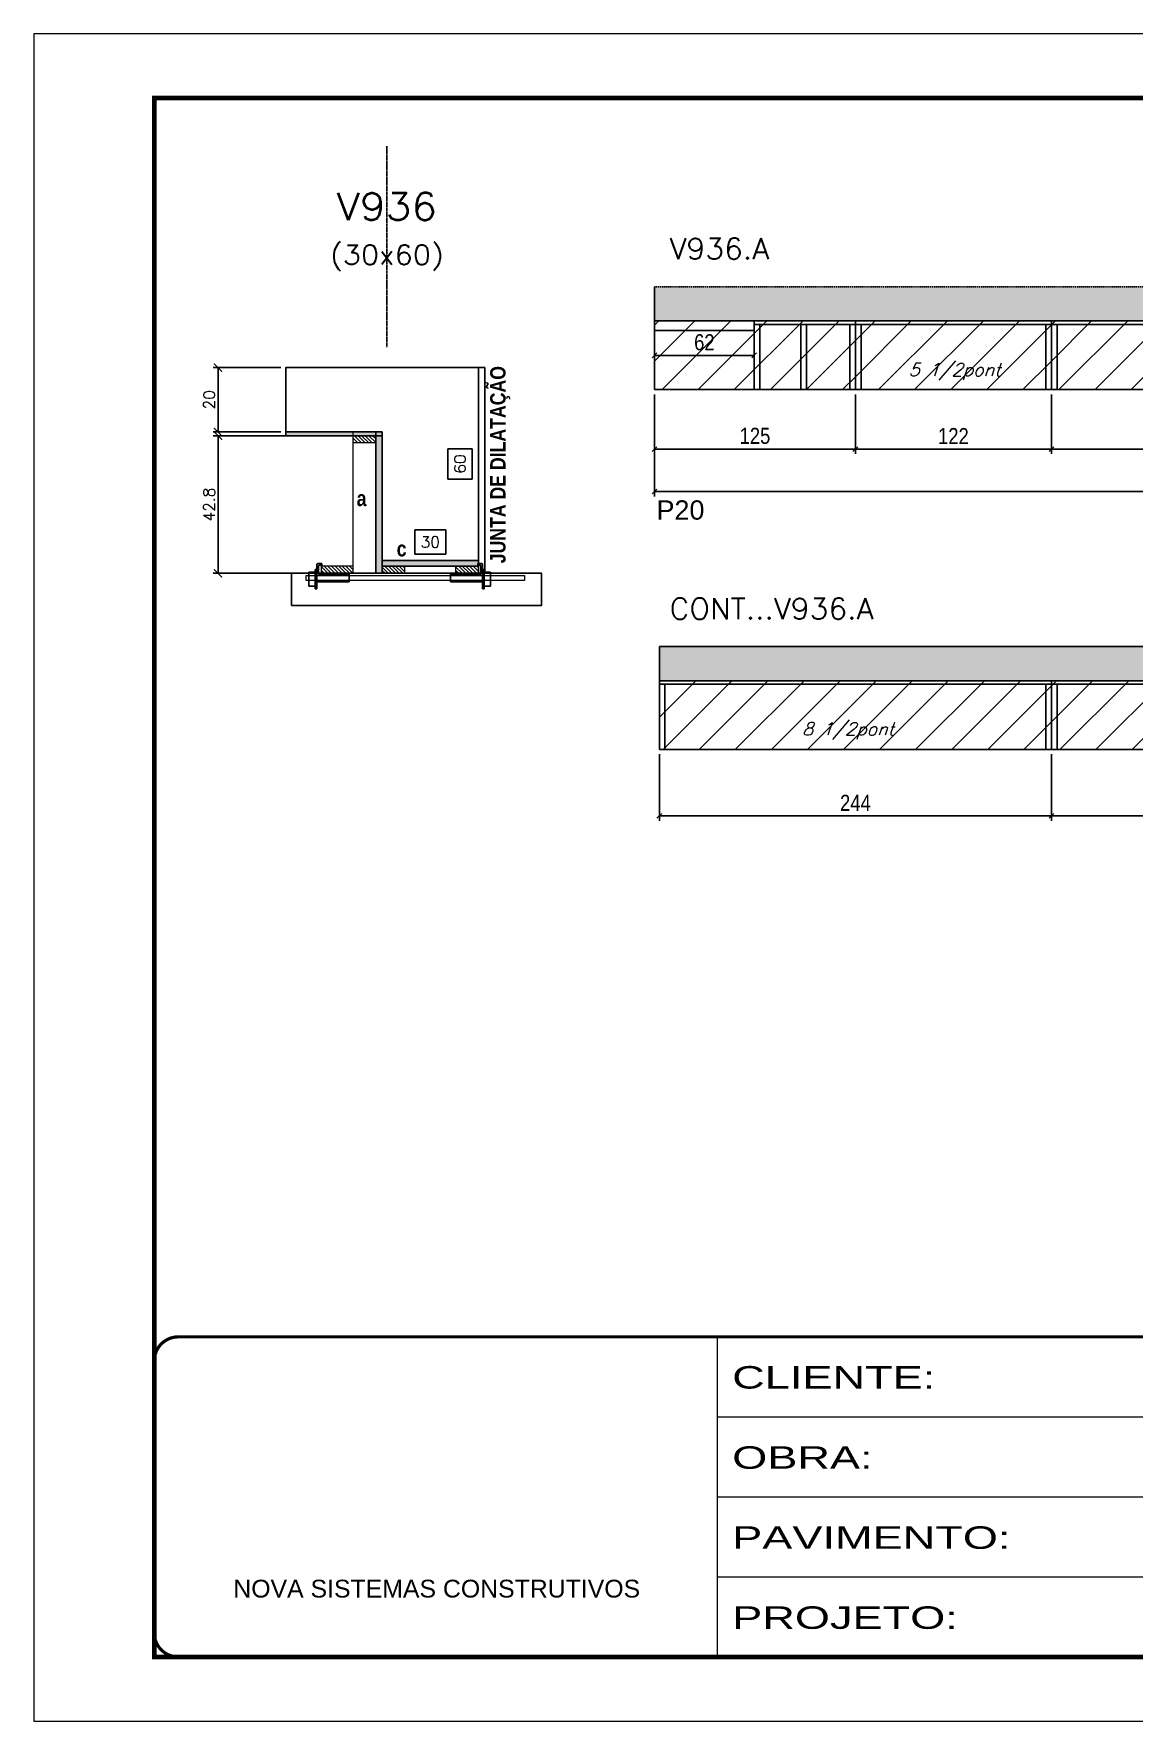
# Model space of a CAD drawing. Extents: x -20960 to -5926, y -2106 to 21915.
# Drawn here: x -12207 to -11522, y 9380 to 10430 of the extents above; entities that cross this region are included whole.
import ezdxf
from ezdxf.enums import TextEntityAlignment as Align

# ---------------------------------------------------------------- set-up
doc = ezdxf.new("R2010")
doc.units = 0
for name, pattern in [('CONTINUO', [0]), ('DASHED', [0.75, 0.5, -0.25]), ('HIDDEN', [0.375, 0.25, -0.125])]:
    doc.linetypes.add(name, pattern=pattern)
for name, color, linetype in [('5', 5, 'Continuous'), ('barrote', 251, 'Continuous'), ('COTA', 241, 'Continuous'), ('Cota Seção (2x)', 4, 'Continuous'), ('detalhes', 4, 'Continuous'), ('Painéis', 200, 'Continuous'), ('presilha', 1, 'Continuous'), ('SARR_2.2x7', 40, 'Continuous'), ('SARR_3.5x7', 81, 'Continuous'), ('texto', 7, 'Continuous'), ('Texto de Titulo', 7, 'Continuous'), ('Texto Qtd Sarr', 242, 'Continuous')]:
    doc.layers.add(name, color=color, linetype=linetype)
for name, color, linetype, lineweight in [('CONCRETO', 251, 'Continuous', 25), ('Folhas', 255, 'Continuous', 9), ('Hachura', 251, 'Continuous', 9), ('Madeira', 126, 'Continuous', 18), ('SARRAFO DE PRESSAO', 251, 'DASHED', 9), ('SCO-___-LAJ', 2, 'Continuous', 0), ('Texto Seção', 7, 'Continuous', 15)]:
    doc.layers.add(name, color=color, linetype=linetype, lineweight=lineweight)
doc.styles.add('ARIAL', font='arial.ttf')
doc.styles.add('COTA TECNICA', font='techl___.ttf', dxfattribs={"height": 10})
doc.styles.add('COTA TECNICA-50', font='techl___.ttf', dxfattribs={"height": 9})
doc.styles.add('REGUA-120', font='ROMANS.shx', dxfattribs={"height": 15})
doc.styles.add('Romans', font='romans.shx')
doc.styles.get("Standard").update_dxf_attribs({"font": 'arial.ttf'})
doc.styles.add('TECNICA', font='techb___.ttf', dxfattribs={"height": 10})
doc.styles.add('Tecnologia', font='')
doc.styles.get('Tecnologia').set_extended_font_data('Forgotten Futurist')
doc.dimstyles.new('COTA PAINEL-50', dxfattribs={"dimtxt": 9, "dimasz": 3, "dimexe": 3, "dimexo": 3, "dimgap": 3, "dimtad": 1, "dimdec": 1, "dimzin": 12, "dimdsep": 46, "dimtxsty": 'COTA TECNICA-50', "dimblk1": 'OBLIQUE', "dimblk2": 'OBLIQUE', "dimsah": 1, "dimcen": 0.9, "dimclrd": 4, "dimclre": 4, "dimclrt": 240, "dimadec": 1, "dimazin": 3, "dimtfac": 1, "dimtdec": 1, "dimtmove": 0, "dimatfit": 3, "dimfxl": 1, "dimtolj": 1, "dimtzin": 12, "dimarcsym": 0})
doc.dimstyles.new('Cota Seção (2x)', dxfattribs={"dimtxt": 7, "dimasz": 5, "dimexe": 3, "dimexo": 3, "dimgap": 2, "dimtad": 3, "dimdec": 1, "dimlfac": 0.5, "dimzin": 12, "dimdsep": 46, "dimtxsty": 'Romans', "dimblk": 'ARCHTICK', "dimcen": 0, "dimclrd": 4, "dimclre": 4, "dimclrt": 1, "dimadec": 1, "dimazin": 3, "dimtfac": 1, "dimtdec": 1, "dimtmove": 0, "dimatfit": 3, "dimldrblk": 'OBLIQUE', "dimfxl": 1, "dimtolj": 1, "dimtzin": 12, "dimarcsym": 0})
doc.dimstyles.new('Cota Seção interna', dxfattribs={"dimtxt": 7, "dimasz": 6, "dimexe": 0.18, "dimexo": 2, "dimgap": -4, "dimtad": 3, "dimdec": 1, "dimlfac": 0.5, "dimzin": 12, "dimdsep": 46, "dimtxsty": 'Romans', "dimblk": 'ARCHTICK', "dimcen": 0.09, "dimse1": 1, "dimse2": 1, "dimsd1": 1, "dimsd2": 1, "dimclrd": 180, "dimclre": 5, "dimclrt": 1, "dimadec": 0, "dimazin": 3, "dimtfac": 1, "dimtdec": 1, "dimtofl": 0, "dimtmove": 0, "dimatfit": 3, "dimldrblk": 'ARCHTICK', "dimfxl": 1, "dimtolj": 1, "dimtzin": 0, "dimarcsym": 0})
doc.dimstyles.new('PAINEL', dxfattribs={"dimtxt": 10, "dimasz": 3, "dimexe": 3, "dimexo": 3, "dimgap": 3, "dimtad": 1, "dimdec": 1, "dimzin": 12, "dimdsep": 46, "dimtxsty": 'COTA TECNICA', "dimblk1": 'OBLIQUE', "dimblk2": 'OBLIQUE', "dimsah": 1, "dimcen": 0.9, "dimclrd": 4, "dimclre": 4, "dimclrt": 240, "dimadec": 1, "dimazin": 3, "dimtfac": 1, "dimtdec": 1, "dimtmove": 0, "dimatfit": 3, "dimfxl": 1, "dimtolj": 1, "dimtzin": 12, "dimarcsym": 0})

# ---------------------------------------------------------------- blocks, each defined once
blk = doc.blocks.new('9999999999')
at = {"color": 30, "linetype": 'CONTINUO'}
for p, q in [((98564.6, 34230.2), (98564.6, 34429.4)), ((98564.6, 34379.6), (99584, 34379.6)), ((98564.6, 34329.8), (99488, 34329.8)), ((98564.6, 34280), (99488, 34280))]:
    blk.add_line(p, q, dxfattribs=at)
at = {"color": 30, "linetype": 'CONTINUO', "const_width": 2}
blk.add_lwpolyline([(99584, 34230.2), (99584, 34414.4, 0.414214), (99569, 34429.4), (98229, 34429.4, 0.414214), (98214, 34414.4), (98214, 34245.2, 0.414214), (98229, 34230.2), (99584, 34230.2)], format="xyb", dxfattribs=at)
at = {"layer": 'Folhas'}
blk.add_lwpolyline([(98139, 34190.2), (99624, 34190.2), (99624, 35240.2), (98139, 35240.2)], close=True, dxfattribs=at)
at = {"layer": 'Folhas', "color": 30, "const_width": 3}
blk.add_lwpolyline([(98214, 34230.2), (99584, 34230.2), (99584, 35200.2), (98214, 35200.2)], close=True, dxfattribs=at)
at = {"color": 7, "linetype": 'Continuous', "ltscale": 5, "style": 'ARIAL'}
blk.add_text('NOVA SISTEMAS CONSTRUTIVOS', height=11.059, dxfattribs=at).set_placement((98263.2, 34267.2))
at = {"layer": 'Folhas', "color": 7, "style": 'Tecnologia', "width": 1.5}
for s, p in [('CLIENTE:', (98573.7, 34397.2)), ('OBRA:', (98573.7, 34347.3)), ('PAVIMENTO:', (98573.7, 34297.5)), ('PROJETO:', (98573.7, 34247.7))]:
    blk.add_text(s, height=14, dxfattribs=at).set_placement(p)
blk = doc.blocks.new('titulo1')
at = {"layer": 'Defpoints', "color": 252, "linetype": 'HIDDEN', "ltscale": 2}
blk.add_line((0, 0), (0, 125), dxfattribs=at)
at = {"layer": 'Defpoints', "style": 'Romans', "oblique": 15}
blk.add_attdef('FOLHA', text='', height=10, dxfattribs=at).set_placement((0, 15.6), align=Align.MIDDLE_CENTER)
at = {"layer": 'Texto Qtd Sarr', "color": 3, "style": 'Romans', "oblique": 15}
for tag, height, p in [('TITULO', 17, (0, 71.4)), ('SEÇÃO', 12, (0, 41.5))]:
    blk.add_attdef(tag, text='', height=height, dxfattribs=at).set_placement(p, align=Align.MIDDLE_CENTER)
blk = doc.blocks.new('PRESILHA METÁLICA 1')
at = {"layer": 'presilha'}
for p, q in [((7.5, 10.6), (7.5, 19.9)), ((12, 21), (8.6, 21)), ((9, 11.6), (9, 18.9)), ((12, 19.5), (9.6, 19.5)), ((12, 21), (12, 19.5)), ((0, 13), (6, 13)), ((0, 13), (0, 0)), ((6, 0), (0, 0)), ((6, 15.5), (7.5, 15.5)), ((6, -2.5), (6, 15.5)), ((6, 13), (6, 0)), ((7.5, 15.5), (7.5, -2.5)), ((37.5, 4.1), (7.5, 4.1)), ((37.5, 11), (9.6, 11)), ((37.5, 11), (37.5, 4.1)), ((7.5, -2.5), (6, -2.5))]:
    blk.add_line(p, q, dxfattribs=at)
for centre, radius, start, end in [((8.6, 19.9), 1.14, 90, 180), ((9.6, 18.9), 0.57, 90, 180), ((9.6, 11.6), 0.57, 180, 270)]:
    blk.add_arc(centre, radius, start, end, dxfattribs=at)
blk = doc.blocks.new('*D1413')
at = {"layer": 'Cota Seção (2x)', "color": 180, "lineweight": -2, "transparency": 16777216}
for p, q in [((-11950.5, 10120.9), (-11969.9, 10120.9)), ((-11969.9, 10120.9), (-11969.9, 10105.9)), ((-11950.5, 10105.9), (-11950.5, 10120.9)), ((-11969.9, 10105.9), (-11950.5, 10105.9))]:
    blk.add_line(p, q, dxfattribs=at)
at = {"layer": 'Defpoints', "color": 0, "transparency": 16777216}
for p in [(-11930.2, 10101.9), (-11990.2, 10093.9), (-11930.2, 10093.9)]:
    blk.add_point(p, dxfattribs=at)
at = {"layer": 'Cota Seção (2x)', "color": 1, "transparency": 16777216, "insert": (-11960.2, 10113.4), "char_height": 7, "attachment_point": 5, "style": 'Romans'}
blk.add_mtext('\\A1;30', dxfattribs=at)
blk = doc.blocks.new('_ArchTick')
at = {"color": 0, "linetype": 'ByBlock', "const_width": 0.15}
blk.add_lwpolyline([(-0.5, -0.5), (0.5, 0.5)], dxfattribs=at)
blk = doc.blocks.new('*D1632')
at = {"layer": 'COTA', "color": 4, "lineweight": -2, "transparency": 16777216}
for p, q in [((-12011.2, 10179.5), (-12095.3, 10179.5)), ((-12092.3, 10179.5), (-12092.3, 10093.9)), ((-12011.2, 10093.9), (-12095.3, 10093.9))]:
    blk.add_line(p, q, dxfattribs=at)
at = {"layer": 'Defpoints', "color": 0, "transparency": 16777216}
for p in [(-12008.2, 10179.5), (-12092.3, 10093.9), (-12008.2, 10093.9)]:
    blk.add_point(p, dxfattribs=at)
at = {"layer": 'COTA', "color": 4, "lineweight": -2, "transparency": 16777216, "xscale": 5, "yscale": 5, "zscale": 5}
for p, rotation in [((-12092.3, 10179.5), 90), ((-12092.3, 10093.9), 270)]:
    blk.add_blockref('_ArchTick', p, dxfattribs=dict(at, rotation=rotation))
at = {"layer": 'COTA', "color": 1, "transparency": 16777216, "insert": (-12097.8, 10136.7), "char_height": 7, "attachment_point": 5, "rotation": 90, "style": 'Romans'}
blk.add_mtext('\\A1;42.8', dxfattribs=at)
blk = doc.blocks.new('_Oblique')
at = {"color": 0, "linetype": 'ByBlock', "lineweight": -2}
blk.add_line((-0.5, -0.5), (0.5, 0.5), dxfattribs=at)
blk = doc.blocks.new('*D1633')
at = {"layer": 'COTA', "color": 4, "lineweight": -2, "transparency": 16777216}
for p, q in [((-12053.2, 10221.9), (-12095.3, 10221.9)), ((-12092.3, 10221.9), (-12092.3, 10181.9)), ((-12053.2, 10181.9), (-12095.3, 10181.9))]:
    blk.add_line(p, q, dxfattribs=at)
at = {"layer": 'Defpoints', "color": 0, "transparency": 16777216}
for p in [(-12050.2, 10221.9), (-12092.3, 10181.9), (-12050.2, 10181.9)]:
    blk.add_point(p, dxfattribs=at)
at = {"layer": 'COTA', "color": 4, "lineweight": -2, "transparency": 16777216, "xscale": 5, "yscale": 5, "zscale": 5}
for p, rotation in [((-12092.3, 10221.9), 90), ((-12092.3, 10181.9), 270)]:
    blk.add_blockref('_ArchTick', p, dxfattribs=dict(at, rotation=rotation))
at = {"layer": 'COTA', "color": 1, "transparency": 16777216, "insert": (-12097.8, 10201.9), "char_height": 7, "attachment_point": 5, "rotation": 90, "style": 'Romans'}
blk.add_mtext('\\A1;20', dxfattribs=at)
blk = doc.blocks.new('*D1649')
at = {"layer": 'Cota Seção (2x)', "color": 180, "lineweight": -2, "transparency": 16777216}
for p, q in [((-11934.2, 10171.4), (-11949.2, 10171.4)), ((-11949.2, 10171.4), (-11949.2, 10152.4)), ((-11934.2, 10152.4), (-11934.2, 10171.4)), ((-11949.2, 10152.4), (-11934.2, 10152.4))]:
    blk.add_line(p, q, dxfattribs=at)
at = {"layer": 'Defpoints', "color": 0, "transparency": 16777216}
for p in [(-11930.2, 10221.9), (-11930.2, 10101.9), (-11930.2, 10101.9)]:
    blk.add_point(p, dxfattribs=at)
at = {"layer": 'Cota Seção (2x)', "color": 1, "transparency": 16777216, "insert": (-11941.7, 10161.9), "char_height": 7, "attachment_point": 5, "rotation": 90, "style": 'Romans'}
blk.add_mtext('\\A1;60', dxfattribs=at)
blk = doc.blocks.new('*D1425')
at = {"layer": 'COTA', "color": 4, "linetype": 'ByBlock', "lineweight": -2, "transparency": 16777216}
for p, q in [((-11820.6, 10205.2), (-11820.6, 10168.2)), ((-11695.6, 10205.2), (-11695.6, 10168.2)), ((-11820.6, 10171.2), (-11695.6, 10171.2))]:
    blk.add_line(p, q, dxfattribs=at)
at = {"layer": 'Defpoints', "color": 0, "linetype": 'ByBlock', "transparency": 16777216}
for p in [(-11820.6, 10208.2), (-11695.6, 10208.2), (-11695.6, 10171.2)]:
    blk.add_point(p, dxfattribs=at)
at = {"layer": 'COTA', "color": 4, "linetype": 'ByBlock', "lineweight": -2, "transparency": 16777216, "xscale": 3, "yscale": 3, "zscale": 3, "rotation": 180}
blk.add_blockref('_Oblique', (-11820.6, 10171.2), dxfattribs=at)
at = {"layer": 'COTA', "color": 4, "linetype": 'ByBlock', "lineweight": -2, "transparency": 16777216, "xscale": 3, "yscale": 3, "zscale": 3}
blk.add_blockref('_Oblique', (-11695.6, 10171.2), dxfattribs=at)
at = {"layer": 'COTA', "color": 240, "linetype": 'ByBlock', "transparency": 16777216, "insert": (-11758.1, 10179.4), "char_height": 10, "attachment_point": 5, "style": 'COTA TECNICA'}
blk.add_mtext('\\A1;125', dxfattribs=at)
blk = doc.blocks.new('*D1657')
at = {"layer": 'COTA', "color": 4, "linetype": 'ByBlock', "lineweight": -2, "transparency": 16777216}
for p, q in [((-11573.6, 10205.2), (-11573.6, 10168.2)), ((-11329.6, 10205.2), (-11329.6, 10168.2)), ((-11573.6, 10171.2), (-11329.6, 10171.2))]:
    blk.add_line(p, q, dxfattribs=at)
at = {"layer": 'Defpoints', "color": 0, "linetype": 'ByBlock', "transparency": 16777216}
for p in [(-11573.6, 10208.2), (-11329.6, 10208.2), (-11329.6, 10171.2)]:
    blk.add_point(p, dxfattribs=at)
at = {"layer": 'COTA', "color": 4, "linetype": 'ByBlock', "lineweight": -2, "transparency": 16777216, "xscale": 3, "yscale": 3, "zscale": 3, "rotation": 180}
blk.add_blockref('_Oblique', (-11573.6, 10171.2), dxfattribs=at)
at = {"layer": 'COTA', "color": 4, "linetype": 'ByBlock', "lineweight": -2, "transparency": 16777216, "xscale": 3, "yscale": 3, "zscale": 3}
blk.add_blockref('_Oblique', (-11329.6, 10171.2), dxfattribs=at)
at = {"layer": 'COTA', "color": 240, "linetype": 'ByBlock', "transparency": 16777216, "insert": (-11451.6, 10179.3), "char_height": 10, "attachment_point": 5, "style": 'COTA TECNICA'}
blk.add_mtext('\\A1;244', dxfattribs=at)
blk = doc.blocks.new('*D1659')
at = {"layer": 'COTA', "color": 4, "linetype": 'ByBlock', "lineweight": -2, "transparency": 16777216}
for p, q in [((-11820.6, 10205.2), (-11820.6, 10141.8)), ((-11141.6, 10205.2), (-11141.6, 10141.8)), ((-11820.6, 10144.8), (-11141.6, 10144.8))]:
    blk.add_line(p, q, dxfattribs=at)
at = {"layer": 'Defpoints', "color": 0, "linetype": 'ByBlock', "transparency": 16777216}
for p in [(-11820.6, 10208.2), (-11141.6, 10208.2), (-11141.6, 10144.8)]:
    blk.add_point(p, dxfattribs=at)
at = {"layer": 'COTA', "color": 4, "linetype": 'ByBlock', "lineweight": -2, "transparency": 16777216, "xscale": 3, "yscale": 3, "zscale": 3, "rotation": 180}
blk.add_blockref('_Oblique', (-11820.6, 10144.8), dxfattribs=at)
at = {"layer": 'COTA', "color": 4, "linetype": 'ByBlock', "lineweight": -2, "transparency": 16777216, "xscale": 3, "yscale": 3, "zscale": 3}
blk.add_blockref('_Oblique', (-11141.6, 10144.8), dxfattribs=at)
at = {"layer": 'COTA', "color": 240, "linetype": 'ByBlock', "transparency": 16777216, "insert": (-11481.1, 10152.4), "char_height": 9, "attachment_point": 5, "style": 'COTA TECNICA-50'}
blk.add_mtext('\\A1;679', dxfattribs=at)
blk = doc.blocks.new('*D1660')
at = {"layer": 'COTA', "color": 4, "lineweight": -2, "ltscale": 25, "transparency": 16777216}
for p, q in [((-11817.6, 9981.3), (-11817.6, 9940)), ((-11573.6, 9981.3), (-11573.6, 9940)), ((-11817.6, 9943), (-11573.6, 9943))]:
    blk.add_line(p, q, dxfattribs=at)
at = {"layer": 'Defpoints', "color": 0, "ltscale": 25, "transparency": 16777216}
for p in [(-11817.6, 9984.3), (-11573.6, 9984.3), (-11573.6, 9943)]:
    blk.add_point(p, dxfattribs=at)
at = {"layer": 'COTA', "color": 4, "lineweight": -2, "ltscale": 25, "transparency": 16777216, "xscale": 3, "yscale": 3, "zscale": 3, "rotation": 180}
blk.add_blockref('_Oblique', (-11817.6, 9943), dxfattribs=at)
at = {"layer": 'COTA', "color": 4, "lineweight": -2, "ltscale": 25, "transparency": 16777216, "xscale": 3, "yscale": 3, "zscale": 3}
blk.add_blockref('_Oblique', (-11573.6, 9943), dxfattribs=at)
at = {"layer": 'COTA', "color": 240, "ltscale": 25, "transparency": 16777216, "insert": (-11695.6, 9951.1), "char_height": 10, "attachment_point": 5, "style": 'COTA TECNICA'}
blk.add_mtext('\\A1;244', dxfattribs=at)
blk = doc.blocks.new('*D1661')
at = {"layer": 'COTA', "color": 4, "lineweight": -2, "ltscale": 25, "transparency": 16777216}
for p, q in [((-11573.6, 9981.3), (-11573.6, 9940)), ((-11329.6, 9981.3), (-11329.6, 9940)), ((-11573.6, 9943), (-11329.6, 9943))]:
    blk.add_line(p, q, dxfattribs=at)
at = {"layer": 'Defpoints', "color": 0, "ltscale": 25, "transparency": 16777216}
for p in [(-11573.6, 9984.3), (-11329.6, 9984.3), (-11329.6, 9943)]:
    blk.add_point(p, dxfattribs=at)
at = {"layer": 'COTA', "color": 4, "lineweight": -2, "ltscale": 25, "transparency": 16777216, "xscale": 3, "yscale": 3, "zscale": 3, "rotation": 180}
blk.add_blockref('_Oblique', (-11573.6, 9943), dxfattribs=at)
at = {"layer": 'COTA', "color": 4, "lineweight": -2, "ltscale": 25, "transparency": 16777216, "xscale": 3, "yscale": 3, "zscale": 3}
blk.add_blockref('_Oblique', (-11329.6, 9943), dxfattribs=at)
at = {"layer": 'COTA', "color": 240, "ltscale": 25, "transparency": 16777216, "insert": (-11451.6, 9951.1), "char_height": 10, "attachment_point": 5, "style": 'COTA TECNICA'}
blk.add_mtext('\\A1;244', dxfattribs=at)
blk = doc.blocks.new('*D1644')
at = {"layer": 'COTA', "color": 4, "lineweight": -2, "ltscale": 25, "transparency": 16777216}
for p, q in [((-11820.6, 10242), (-11820.6, 10226.5)), ((-11758.6, 10242), (-11758.6, 10226.5)), ((-11758.6, 10229.5), (-11820.6, 10229.5))]:
    blk.add_line(p, q, dxfattribs=at)
at = {"layer": 'Defpoints', "color": 0, "ltscale": 25, "transparency": 16777216}
for p in [(-11820.6, 10245), (-11758.6, 10245), (-11820.6, 10229.5)]:
    blk.add_point(p, dxfattribs=at)
at = {"layer": 'COTA', "color": 4, "lineweight": -2, "ltscale": 25, "transparency": 16777216, "xscale": 3, "yscale": 3, "zscale": 3, "rotation": 180}
blk.add_blockref('_Oblique', (-11820.6, 10229.5), dxfattribs=at)
at = {"layer": 'COTA', "color": 4, "lineweight": -2, "ltscale": 25, "transparency": 16777216, "xscale": 3, "yscale": 3, "zscale": 3}
blk.add_blockref('_Oblique', (-11758.6, 10229.5), dxfattribs=at)
at = {"layer": 'COTA', "color": 240, "ltscale": 25, "transparency": 16777216, "insert": (-11789.6, 10237.6), "char_height": 10, "attachment_point": 5, "style": 'COTA TECNICA'}
blk.add_mtext('\\A1;62', dxfattribs=at)
blk = doc.blocks.new('*D1645')
at = {"layer": 'COTA', "color": 4, "lineweight": -2, "ltscale": 25, "transparency": 16777216}
for p, q in [((-11695.6, 10205.2), (-11695.6, 10168.2)), ((-11573.6, 10205.2), (-11573.6, 10168.2)), ((-11695.6, 10171.2), (-11573.6, 10171.2))]:
    blk.add_line(p, q, dxfattribs=at)
at = {"layer": 'Defpoints', "color": 0, "ltscale": 25, "transparency": 16777216}
for p in [(-11695.6, 10208.2), (-11573.6, 10208.2), (-11573.6, 10171.2)]:
    blk.add_point(p, dxfattribs=at)
at = {"layer": 'COTA', "color": 4, "lineweight": -2, "ltscale": 25, "transparency": 16777216, "xscale": 3, "yscale": 3, "zscale": 3, "rotation": 180}
blk.add_blockref('_Oblique', (-11695.6, 10171.2), dxfattribs=at)
at = {"layer": 'COTA', "color": 4, "lineweight": -2, "ltscale": 25, "transparency": 16777216, "xscale": 3, "yscale": 3, "zscale": 3}
blk.add_blockref('_Oblique', (-11573.6, 10171.2), dxfattribs=at)
at = {"layer": 'COTA', "color": 240, "ltscale": 25, "transparency": 16777216, "insert": (-11634.6, 10179.3), "char_height": 10, "attachment_point": 5, "style": 'COTA TECNICA'}
blk.add_mtext('\\A1;122', dxfattribs=at)

msp = doc.modelspace()

# ---------------------------------------------------------------- hatches: boundary and pattern name
at = {"layer": 'COTA', "linetype": 'ByBlock'}
h = msp.add_hatch(dxfattribs=at)
h.set_pattern_fill('AR-CONC', color=256, scale=0.03)
h.set_pattern_definition([(50, (-152527.7897, -20616.602), (5.46554007, -0.47817257), [0.5715, -6.2865]), (355, (-152527.7897, -20616.602), (-1.05730264, 5.73170536), [0.4572, -5.02921753]), (100.4514447, (-152527.334, -20616.6416), (4.40823741, 5.25353256), [0.48570026, -5.34270734]), (46.1842, (-152527.79, -20615.078), (8.13237123, -1.26126984), [0.85725, -9.42975]), (96.6355576, (-152527.112, -20615.183), (7.122124, 7.42278374), [0.7285507, -8.01406824]), (351.184151, (-152527.79, -20615.078), (7.122124, 7.42278374), [0.685799, -7.54379196]), (21, (-152527.0277, -20615.459), (4.54843174, -3.06795595), [0.5715, -6.2865]), (326, (-152527.0277, -20615.459), (1.85406085, 5.52563898), [0.4572, -5.0292]), (71.451445, (-152526.6487, -20615.7144), (6.40249258, 2.45768307), [0.48570026, -5.34269813]), (37.5, (-152527.7897, -20616.6018), (0.092658098, 2.536651166), [0, -4.96824, 0, -5.1054, 0, -5.04825]), (7.5, (-152527.7897, -20616.6018), (2.004589875, 3.005417245), [0, -2.91084, 0, -4.85394, 0, -1.92405]), (327.5, (-152529.489, -20616.6018), (4.067717855, -0.17186232), [0, -1.905, 0, -5.9436, 0, -7.8867]), (317.5, (-152530.251, -20616.6018), (4.44387544, 0.76279473), [0, -2.4765, 0, -3.94716, 0, -5.6007])])
h.paths.add_polyline_path([(-11329.58, 10272.2), (-11820.58, 10272.2), (-11820.58, 10251), (-11329.58, 10251), (-11260.58, 10251), (-11260.58, 10230.2), (-11141.58, 10230.2), (-11141.58, 10208.32), (-11111.58, 10208.2), (-11111.58, 10230.2), (-10992.58, 10230.2), (-10992.58, 10251), (-10889.08, 10251), (-10889.08, 10272.2)])
h.paths.add_polyline_path([(-10972.66, 10223.89), (-10972.66, 10257.83), (-10993.24, 10257.83), (-10993.24, 10223.89)], flags=25)
h.paths.add_polyline_path([(-11063.77, 10243.88), (-11040.96, 10243.88), (-11040.96, 10264.47), (-11063.77, 10264.47)], flags=24)
h.paths.add_polyline_path([(-11212.77, 10243.88), (-11189.96, 10243.88), (-11189.96, 10264.47), (-11212.77, 10264.47)], flags=24)
h = msp.add_hatch(dxfattribs=at)
h.set_pattern_fill('AR-CONC', color=256, scale=0.03)
h.set_pattern_definition([(50, (-149344.2897, -18046.2945), (5.46554007, -0.47817257), [0.5715, -6.2865]), (355, (-149344.2897, -18046.2945), (-1.05730264, 5.73170536), [0.4572, -5.02921753]), (100.4514447, (-149343.834, -18046.3344), (4.40823741, 5.25353256), [0.48570026, -5.34270734]), (46.1842, (-149344.29, -18044.7705), (8.13237123, -1.26126984), [0.85725, -9.42975]), (96.6355576, (-149343.612, -18044.876), (7.122124, 7.42278374), [0.7285507, -8.01406824]), (351.184151, (-149344.29, -18044.7705), (7.122124, 7.42278374), [0.685799, -7.54379196]), (21, (-149343.5277, -18045.1515), (4.54843174, -3.06795595), [0.5715, -6.2865]), (326, (-149343.5277, -18045.1515), (1.85406085, 5.52563898), [0.4572, -5.0292]), (71.451445, (-149343.1487, -18045.407), (6.40249258, 2.45768307), [0.48570026, -5.34269813]), (37.5, (-149344.2897, -18046.2945), (0.092658098, 2.536651166), [0, -4.96824, 0, -5.1054, 0, -5.04825]), (7.5, (-149344.2897, -18046.2945), (2.004589875, 3.005417245), [0, -2.91084, 0, -4.85394, 0, -1.92405]), (327.5, (-149345.989, -18046.2945), (4.067717855, -0.17186232), [0, -1.905, 0, -5.9436, 0, -7.8867]), (317.5, (-149346.751, -18046.2945), (4.44387544, 0.76279473), [0, -2.4765, 0, -3.94716, 0, -5.6007])])
h.paths.add_polyline_path([(-11066.08, 10048.3), (-11817.58, 10048.3), (-11817.58, 10027.1), (-11066.08, 10027.1)])
at = {"layer": 'Hachura', "ltscale": 25}
h = msp.add_hatch(dxfattribs=at)
h.set_pattern_fill('ANSI31', color=256, scale=5)
h.paths.add_polyline_path([(-11820.58, 10251), (-11820.58, 10208.2), (-11776.58, 10208.2), (-11695.58, 10208.2), (-11695.58, 10251)])
h = msp.add_hatch(dxfattribs=at)
h.set_pattern_fill('ANSI31', color=256, scale=5)
h.paths.add_polyline_path([(-11695.58, 10251), (-11695.58, 10208.2), (-11654.58, 10208.2), (-11573.58, 10208.2), (-11573.58, 10251)])
h = msp.add_hatch(dxfattribs=at)
h.set_pattern_fill('ANSI31', color=256, scale=5)
h.paths.add_polyline_path([(-11329.58, 10208.2), (-11329.58, 10251), (-11573.58, 10251), (-11573.58, 10208.2)])
at = {"layer": 'Hachura'}
h = msp.add_hatch(color=256, dxfattribs=at)
h.dxf.hatch_style = 1
h.paths.add_polyline_path([(-11990.17, 10179.54), (-11990.17, 10181.94), (-12050.17, 10181.94), (-12050.17, 10179.54)])
h = msp.add_hatch(dxfattribs=at)
h.set_pattern_fill('ANSI31', color=256, scale=0.5, angle=270, style=0)
h.set_pattern_definition([(315, (10897.6435, 1871.8921), (1.12253202, 1.12253202), [])])
h.paths.add_polyline_path([(-12008.18, 10175.14), (-12008.18, 10179.54), (-11994.18, 10179.54), (-11994.18, 10175.14)])
h = msp.add_hatch(color=256, dxfattribs=at)
h.dxf.hatch_style = 1
h.paths.add_polyline_path([(-11990.18, 10181.94), (-11994.18, 10181.94), (-11994.18, 10093.94), (-11990.18, 10093.94)])
h = msp.add_hatch(color=256, dxfattribs=at)
h.dxf.hatch_style = 1
h.paths.add_polyline_path([(-11990.17, 10098.34), (-11990.17, 10101.94), (-11930.21, 10101.94), (-11930.21, 10098.34)])
h = msp.add_hatch(dxfattribs=at)
h.set_pattern_fill('ANSI31', color=256, scale=0.5, angle=270, style=0)
h.set_pattern_definition([(315, (10863.6435, 1864.2921), (1.12253202, 1.12253202), [])])
h.paths.add_polyline_path([(-12008.18, 10093.94), (-12008.18, 10098.34), (-12028.18, 10098.34), (-12028.18, 10093.94)])
h = msp.add_hatch(dxfattribs=at)
h.set_pattern_fill('ANSI31', color=256, scale=0.5, angle=270, style=0)
h.set_pattern_definition([(315, (10966.4455, 1864.2921), (1.12253202, 1.12253202), [])])
h.paths.add_polyline_path([(-11990.17, 10093.94), (-11990.17, 10098.34), (-11976.17, 10098.34), (-11976.17, 10093.94)])
h = msp.add_hatch(dxfattribs=at)
h.set_pattern_fill('ANSI31', color=256, scale=0.5, angle=270, style=0)
h.set_pattern_definition([(315, (11012.4087, 1864.2921), (1.12253202, 1.12253202), [])])
h.paths.add_polyline_path([(-11944.21, 10093.94), (-11944.21, 10098.34), (-11930.21, 10098.34), (-11930.21, 10093.94)])
at = {"layer": 'Hachura', "ltscale": 25}
h = msp.add_hatch(dxfattribs=at)
h.set_pattern_fill('ANSI31', color=256, scale=5)
h.paths.add_polyline_path([(-11817.58, 10027.1), (-11817.58, 9984.3), (-11573.58, 9984.3), (-11573.58, 10027.1)])
h = msp.add_hatch(dxfattribs=at)
h.set_pattern_fill('ANSI31', color=256, scale=5)
h.paths.add_polyline_path([(-11329.58, 9984.3), (-11329.58, 10027.1), (-11573.58, 10027.1), (-11573.58, 9984.3)])

# ---------------------------------------------------------------- linework, layer by layer
at = {"layer": 'barrote'}
msp.add_lwpolyline([(-12046.54, 10073.94), (-11890.89, 10073.94), (-11890.89, 10093.94), (-12046.54, 10093.94)], close=True, dxfattribs=at)
at = {"layer": 'CONCRETO'}
for p, q in [((-11930.18, 10093.94), (-11930.18, 10221.94)), ((-11930.18, 10221.94), (-11926.18, 10221.94)), ((-11926.18, 10093.94), (-11926.18, 10221.94))]:
    msp.add_line(p, q, dxfattribs=at)
msp.add_lwpolyline([(-11990.18, 10181.94), (-11990.18, 10098.34), (-11990.17, 10098.34), (-11990.17, 10101.94), (-11930.18, 10101.94), (-11930.18, 10181.94), (-11930.18, 10181.94), (-11930.18, 10221.94), (-11930.18, 10221.94), (-11930.18, 10221.94), (-11990.18, 10221.94), (-12050.17, 10221.94), (-12050.17, 10181.94)], dxfattribs=at)
at = {"layer": 'COTA', "linetype": 'DASHED', "ltscale": 0.3}
msp.add_line((-11820.58, 10272.2), (-11329.58, 10272.2), dxfattribs=at)
at = {"layer": 'COTA', "linetype": 'ByBlock'}
for p, q in [((-11820.58, 10272.2), (-11820.58, 10251)), ((-11066.08, 10048.3), (-11817.58, 10048.3)), ((-11817.58, 10027.1), (-11817.58, 10048.3))]:
    msp.add_line(p, q, dxfattribs=at)
at = {"layer": 'Madeira'}
for points in [[(-12008.18, 10181.94), (-11994.18, 10181.94), (-11994.18, 10093.94), (-12008.18, 10093.94)], [(-12008.18, 10175.14), (-12008.18, 10179.54), (-11994.18, 10179.54), (-11994.18, 10175.14)], [(-12008.18, 10093.94), (-12008.18, 10098.34), (-12028.18, 10098.34), (-12028.18, 10093.94)], [(-11990.17, 10093.94), (-11990.17, 10098.34), (-11976.17, 10098.34), (-11976.17, 10093.94)], [(-11944.21, 10093.94), (-11944.21, 10098.34), (-11930.21, 10098.34), (-11930.21, 10093.94)]]:
    msp.add_lwpolyline(points, close=True, dxfattribs=at)
at = {"layer": 'Painéis', "linetype": 'ByBlock'}
for p, q in [((-11820.58, 10251), (-11329.58, 10251)), ((-11820.58, 10251), (-11820.58, 10208.2)), ((-11777.58, 10251), (-11776.58, 10251)), ((-11695.58, 10251), (-11695.58, 10208.2)), ((-11654.58, 10251), (-11654.58, 10251)), ((-11573.58, 10251), (-11573.58, 10208.2)), ((-11820.58, 10208.2), (-11776.58, 10208.2)), ((-11776.58, 10208.2), (-11654.58, 10208.2)), ((-11654.58, 10208.2), (-11329.58, 10208.2))]:
    msp.add_line(p, q, dxfattribs=at)
at = {"layer": 'Painéis', "ltscale": 25}
for p, q in [((-11066.08, 10027.1), (-11817.58, 10027.1)), ((-11817.58, 10027.1), (-11817.58, 9984.3)), ((-11573.58, 10027.1), (-11573.58, 9984.3)), ((-11817.58, 9984.3), (-11066.08, 9984.3))]:
    msp.add_line(p, q, dxfattribs=at)
at = {"layer": 'Painéis'}
for points in [[(-11990.17, 10179.54), (-11990.17, 10181.94), (-12050.17, 10181.94), (-12050.17, 10179.54)], [(-11990.18, 10181.94), (-11994.18, 10181.94), (-11994.18, 10093.94), (-11990.18, 10093.94)], [(-11990.17, 10098.34), (-11990.17, 10101.94), (-11930.21, 10101.94), (-11930.21, 10098.34)]]:
    msp.add_lwpolyline(points, close=True, dxfattribs=at)
at = {"layer": 'SARR_2.2x7', "linetype": 'Continuous'}
for p, q in [((-11758.58, 10248.8), (-11695.58, 10248.8)), ((-11695.58, 10248.8), (-11573.58, 10248.8)), ((-11573.58, 10248.8), (-11329.58, 10248.8)), ((-11820.58, 10245), (-11758.58, 10245)), ((-11817.58, 10024.9), (-11573.58, 10024.9)), ((-11573.58, 10024.9), (-11329.58, 10024.9))]:
    msp.add_line(p, q, dxfattribs=at)
at = {"layer": 'SARR_3.5x7'}
for p, q in [((-11758.58, 10251), (-11758.58, 10208.2)), ((-11755.04, 10248.82), (-11755.04, 10208.22)), ((-11729.48, 10248.8), (-11729.48, 10208.2)), ((-11725.94, 10248.82), (-11725.94, 10208.22)), ((-11699.08, 10248.8), (-11699.08, 10208.2)), ((-11692.08, 10248.8), (-11692.08, 10208.2)), ((-11577.08, 10248.8), (-11577.08, 10208.2)), ((-11570.08, 10248.8), (-11570.08, 10208.2)), ((-11817.58, 9984.3), (-11817.58, 10027.1)), ((-11814.13, 10024.9), (-11814.13, 9984.3)), ((-11577.08, 10024.9), (-11577.08, 9984.3)), ((-11570.08, 10024.9), (-11570.08, 9984.3))]:
    msp.add_line(p, q, dxfattribs=at)
at = {"layer": 'SCO-___-LAJ', "color": 1}
msp.add_lwpolyline([(-12037.54, 10092.6), (-11901.56, 10092.6), (-11901.56, 10089.4), (-12037.54, 10089.4)], close=True, dxfattribs=at)

# ---------------------------------------------------------------- block references
at = {"layer": 'presilha', "yscale": 0.6666666666666666, "zscale": 0.6666666666666666}
for p, xscale in [((-12035.75, 10085.97), 0.6666666666666666), ((-11922.63, 10085.97), -0.6666666666666666)]:
    msp.add_blockref('PRESILHA METÁLICA 1', p, dxfattribs=dict(at, xscale=xscale))
at = {"layer": 'SARRAFO DE PRESSAO', "color": 6, "linetype": 'ByBlock'}
msp.add_blockref('9999999999', (-110345.98, -24810.57), dxfattribs=at)
at = {"layer": 'Texto Seção'}
ref = msp.add_blockref('titulo1', (-11987.19, 10234.64), dxfattribs=at)
ref.add_attrib('TITULO', 'V936', dxfattribs={"layer": 'Texto de Titulo', "color": 7, "height": 17, "style": 'Romans', "width": 1.1}).set_placement((-11987.19, 10322.14), align=Align.MIDDLE_CENTER)
ref.add_attrib('SEÇÃO', '(30x60)', dxfattribs={"layer": 'Texto de Titulo', "color": 7, "height": 12, "style": 'Romans', "width": 1.1}).set_placement((-11987.19, 10292.14), align=Align.MIDDLE_CENTER)

# ---------------------------------------------------------------- texts
at = {"layer": '5', "linetype": 'Continuous'}
msp.add_text('P20', height=12, rotation=359.99996, dxfattribs=at).set_placement((-11819.39, 10127.3))
at = {"layer": 'detalhes', "style": 'TECNICA'}
msp.add_text('JUNTA DE DILATAÇÃO', height=9.6, rotation=90, dxfattribs=at).set_placement((-11913.33, 10100.13))
for s, p in [('a', (-12006.01, 10135.74)), ('c', (-11981.1, 10104.43))]:
    msp.add_text(s, height=9.6, dxfattribs=at).set_placement(p)
at = {"layer": 'texto', "color": 2, "char_height": 8, "attachment_point": 5, "style": 'Romans'}
for s, insert in [('{\\Q19;\\C256;5 1/2pont}', (-11633.91, 10219.34)), ('{\\Q19;\\C256;8 1/2pont}', (-11700.2, 9995.79))]:
    msp.add_mtext(s, dxfattribs=dict(at, insert=insert))
at = {"layer": 'Texto Seção', "style": 'REGUA-120', "width": 1.05}
for s, p in [('V936.A', (-11811.26, 10289.39)), ('CONT...V936.A', (-11811.26, 10065.48))]:
    msp.add_text(s, height=13, dxfattribs=at).set_placement(p)

# ---------------------------------------------------------------- dimensions: what is measured, and where the dimension line sits
at = {"layer": 'COTA', "ltscale": 25}
for base, p1, p2, picture, middle in [((-11820.58, 10229.49), (-11758.58, 10245), (-11820.58, 10245), '*D1644', (-11789.58, 10237.6)), ((-11573.58, 10171.25), (-11695.58, 10208.2), (-11573.58, 10208.2), '*D1645', (-11634.58, 10179.31)), ((-11573.58, 9943.03), (-11817.58, 9984.3), (-11573.58, 9984.3), '*D1660', (-11695.58, 9951.1))]:
    dim = msp.add_linear_dim(base=base, p1=p1, p2=p2, dimstyle='PAINEL', dxfattribs=at)
    dim.commit()
    dim.dimension.update_dxf_attribs({"geometry": picture, "text_midpoint": middle})
at = {"layer": 'COTA'}
dim = msp.add_linear_dim(base=(-12092.28, 10181.94), p1=(-12050.17, 10221.94), p2=(-12050.17, 10181.94), angle=90, dimstyle='Cota Seção (2x)', dxfattribs=at)
dim.commit()
dim.dimension.update_dxf_attribs({"geometry": '*D1633', "text_midpoint": (-12097.78, 10201.94)})
at = {"layer": 'COTA', "linetype": 'ByBlock'}
for base, p1, p2, dimstyle, override, picture, middle in [((-11695.58, 10171.25), (-11820.58, 10208.2), (-11695.58, 10208.2), 'PAINEL', {"dimtmove": 1}, '*D1425', (-11758.08, 10179.36)), ((-11141.58, 10144.78), (-11820.58, 10208.2), (-11141.58, 10208.2), 'COTA PAINEL-50', {"dimarcsym": 1}, '*D1659', (-11481.08, 10152.39)), ((-11329.58, 10171.25), (-11573.58, 10208.2), (-11329.58, 10208.2), 'PAINEL', {"dimtmove": 1}, '*D1657', (-11451.58, 10179.32))]:
    dim = msp.add_linear_dim(base=base, p1=p1, p2=p2, dimstyle=dimstyle, override=override, dxfattribs=at)
    dim.commit()
    dim.dimension.update_dxf_attribs({"geometry": picture, "text_midpoint": middle})
at = {"layer": 'COTA'}
dim = msp.add_linear_dim(base=(-12092.28, 10093.94), p1=(-12008.18, 10179.54), p2=(-12008.18, 10093.94), angle=90, dimstyle='Cota Seção (2x)', dxfattribs=at)
dim.commit()
dim.dimension.update_dxf_attribs({"geometry": '*D1632', "text_midpoint": (-12092.28, 10136.74), "dimtype": 160})
at = {"layer": 'COTA', "ltscale": 25}
dim = msp.add_linear_dim(base=(-11329.58, 9943.03), p1=(-11573.58, 9984.3), p2=(-11329.58, 9984.3), dimstyle='PAINEL', override={"dimtmove": 1}, dxfattribs=at)
dim.commit()
dim.dimension.update_dxf_attribs({"geometry": '*D1661', "text_midpoint": (-11451.58, 9951.1)})
at = {"layer": 'Cota Seção (2x)'}
dim = msp.add_linear_dim(base=(-11930.18, 10101.94), p1=(-11930.18, 10221.94), p2=(-11930.21, 10101.94), angle=90, dimstyle='Cota Seção interna', dxfattribs=at)
dim.commit()
dim.dimension.update_dxf_attribs({"geometry": '*D1649', "text_midpoint": (-11941.68, 10161.94)})
dim = msp.add_linear_dim(base=(-11930.18, 10101.94), p1=(-11990.17, 10093.94), p2=(-11930.18, 10093.94), dimstyle='Cota Seção interna', dxfattribs=at)
dim.commit()
dim.dimension.update_dxf_attribs({"geometry": '*D1413', "text_midpoint": (-11960.19, 10101.94), "dimtype": 160})

doc.saveas('drawing.dxf')
